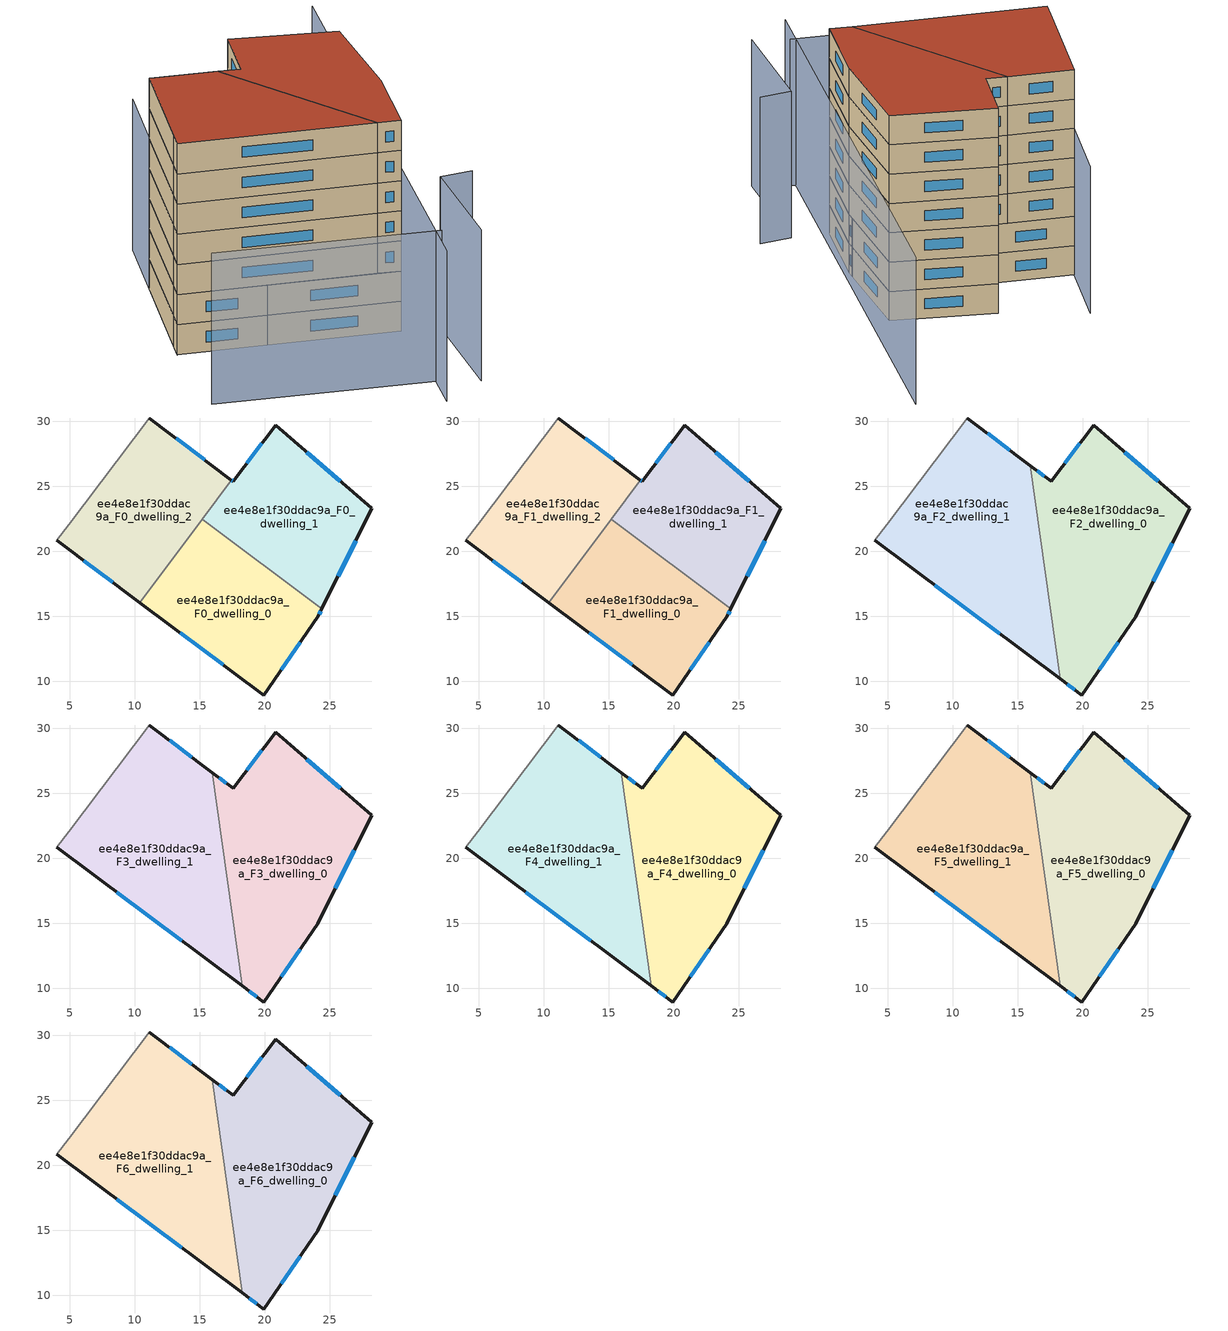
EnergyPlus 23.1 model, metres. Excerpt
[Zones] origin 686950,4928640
ee4e8e1f30ddac9a_F0_dwelling_0
 floor ground (EU_floor_Construction): 24.4,15.58 24.09,14.97 19.92,8.95 10.39,16.06 15.17,22.46 z0
 wall outside (EU_wall_Construction): 10.39,16.06 19.92,8.95 24.09,14.97 24.4,15.58 z0:3
 wall to ee4e8e1f30ddac9a_F0_dwelling_1 (EU_wall_Construction): 24.4,15.58 15.17,22.46 z0:3
 wall to ee4e8e1f30ddac9a_F0_dwelling_2 (EU_wall_Construction): 15.17,22.46 10.39,16.06 z0:3
 window (EU_Window_Construction): 13.49,13.75 16.82,11.26 / 24.19,15.17 24.3,15.38 / 21.28,10.91 22.74,13.01 z0.98:2.02
ee4e8e1f30ddac9a_F0_dwelling_1
 floor ground (EU_floor_Construction): 28.24,23.34 24.4,15.58 15.17,22.46 17.43,25.49 17.56,25.4 20.83,29.72 z0
 wall outside (EU_wall_Construction): 24.4,15.58 28.24,23.34 20.83,29.72 17.56,25.4 17.43,25.49 z0:3
 wall to ee4e8e1f30ddac9a_F0_dwelling_2 (EU_wall_Construction): 17.43,25.49 15.17,22.47 z0:3
 window (EU_Window_Construction): 17.52,25.43 17.47,25.46 / 19.76,28.31 18.62,26.8 / 25.83,25.41 23.24,27.64 / 25.64,18.1 26.99,20.81 z0.98:2.02
ee4e8e1f30ddac9a_F0_dwelling_2
 floor ground (EU_floor_Construction): 17.43,25.49 10.39,16.06 3.99,20.85 4.9,22.06 11.12,30.27 z0
 wall outside (EU_wall_Construction): 17.43,25.49 11.12,30.27 / 3.99,20.85 10.39,16.06 z0:3
 wall adiabatic (EU_wall_Construction): 11.12,30.27 4.9,22.06 3.99,20.85 z0:3
 window (EU_Window_Construction): 15.38,27.04 13.17,28.71 / 6.07,19.29 8.31,17.62 z0.98:2.02
ee4e8e1f30ddac9a_F1_dwelling_0
 floor to ee4e8e1f30ddac9a_F0_dwelling_0 (EU_floor_Construction): 24.4,15.58 24.09,14.97 19.92,8.95 10.39,16.06 15.17,22.46 z3
 wall outside (EU_wall_Construction): 10.39,16.06 19.92,8.95 24.09,14.97 24.4,15.58 z3:6
 wall to ee4e8e1f30ddac9a_F1_dwelling_1 (EU_wall_Construction): 24.4,15.58 15.17,22.46 z3:6
 wall to ee4e8e1f30ddac9a_F1_dwelling_2 (EU_wall_Construction): 15.17,22.46 10.39,16.06 z3:6
 window (EU_Window_Construction): 13.49,13.75 16.82,11.26 / 24.19,15.17 24.3,15.38 / 21.28,10.91 22.74,13.01 z3.98:5.02
 ceiling adiabatic (EU_roof_Construction): 18.25,10.19 16.7,21.33 15.17,22.46 10.39,16.06 z6
ee4e8e1f30ddac9a_F1_dwelling_1
 floor to ee4e8e1f30ddac9a_F0_dwelling_1 (EU_floor_Construction): 28.24,23.34 24.4,15.58 15.17,22.46 17.43,25.49 17.56,25.4 20.83,29.72 z3
 wall outside (EU_wall_Construction): 24.4,15.58 28.24,23.34 20.83,29.72 17.56,25.4 17.43,25.49 z3:6
 wall to ee4e8e1f30ddac9a_F1_dwelling_2 (EU_wall_Construction): 17.43,25.49 15.17,22.47 z3:6
 window (EU_Window_Construction): 17.52,25.43 17.47,25.46 / 19.76,28.31 18.62,26.8 / 25.83,25.41 23.24,27.64 / 25.64,18.1 26.99,20.81 z3.98:5.02
 ceiling adiabatic (EU_roof_Construction): 16.7,21.33 16.33,24.01 15.17,22.46 z6
ee4e8e1f30ddac9a_F1_dwelling_2
 floor to ee4e8e1f30ddac9a_F0_dwelling_2 (EU_floor_Construction): 17.43,25.49 10.39,16.06 3.99,20.85 4.9,22.06 11.12,30.27 z3
 wall outside (EU_wall_Construction): 17.43,25.49 11.12,30.27 / 3.99,20.85 10.39,16.06 z3:6
 wall adiabatic (EU_wall_Construction): 11.12,30.27 4.9,22.06 3.99,20.85 z3:6
 window (EU_Window_Construction): 15.38,27.04 13.17,28.71 / 6.07,19.29 8.31,17.62 z3.98:5.02
ee4e8e1f30ddac9a_F2_dwelling_0
 floor to ee4e8e1f30ddac9a_F1_dwelling_0 (EU_floor_Construction): 24.4,15.58 24.09,14.97 19.92,8.95 18.25,10.19 16.7,21.33 z6
 floor to ee4e8e1f30ddac9a_F1_dwelling_1 (EU_floor_Construction): 28.24,23.34 24.4,15.58 16.7,21.33 16.33,24.01 17.43,25.49 17.56,25.4 20.83,29.72 z6
 floor to ee4e8e1f30ddac9a_F1_dwelling_2 (EU_floor_Construction): 17.43,25.49 16.33,24.01 15.96,26.6 z6
 wall outside (EU_wall_Construction): 18.25,10.19 19.92,8.95 24.09,14.97 28.24,23.34 20.83,29.72 17.56,25.4 15.96,26.6 z6:9
 wall to ee4e8e1f30ddac9a_F2_dwelling_1 (EU_wall_Construction): 15.96,26.6 18.25,10.19 z6:9
 window (EU_Window_Construction): 21.28,10.91 22.74,13.01 / 18.79,9.79 19.37,9.35 / 17.04,25.79 16.48,26.21 / 19.76,28.31 18.62,26.8 / 25.83,25.41 23.24,27.64 / 25.44,17.69 26.89,20.62 z6.98:8.02
ee4e8e1f30ddac9a_F2_dwelling_1
 floor to ee4e8e1f30ddac9a_F1_dwelling_2 (EU_floor_Construction): 15.96,26.6 16.33,24.01 10.39,16.06 3.99,20.85 4.9,22.06 11.12,30.27 z6
 floor adiabatic (EU_floor_Construction): 16.33,24.01 18.25,10.19 10.39,16.06 z6
 wall outside (EU_wall_Construction): 15.96,26.6 11.12,30.27 / 3.99,20.85 18.25,10.19 z6:9
 wall adiabatic (EU_wall_Construction): 11.12,30.27 4.9,22.06 3.99,20.85 z6:9
 window (EU_Window_Construction): 14.39,27.79 12.69,29.08 / 8.63,17.38 13.61,13.66 z6.98:8.02
ee4e8e1f30ddac9a_F3_dwelling_0
 floor to ee4e8e1f30ddac9a_F2_dwelling_0 (EU_floor_Construction): 28.24,23.34 24.09,14.97 19.92,8.95 18.25,10.19 15.96,26.6 17.56,25.4 20.83,29.72 z9
 wall outside (EU_wall_Construction): 18.25,10.19 19.92,8.95 24.09,14.97 28.24,23.34 20.83,29.72 17.56,25.4 15.96,26.6 z9:12
 wall to ee4e8e1f30ddac9a_F3_dwelling_1 (EU_wall_Construction): 15.96,26.6 18.25,10.19 z9:12
 window (EU_Window_Construction): 21.28,10.91 22.74,13.01 / 18.79,9.79 19.37,9.35 / 17.04,25.79 16.48,26.21 / 19.76,28.31 18.62,26.8 / 25.83,25.41 23.24,27.64 / 25.44,17.69 26.89,20.62 z9.98:11.02
ee4e8e1f30ddac9a_F3_dwelling_1
 floor to ee4e8e1f30ddac9a_F2_dwelling_1 (EU_floor_Construction): 15.96,26.6 18.25,10.19 3.99,20.85 4.9,22.06 11.12,30.27 z9
 wall outside (EU_wall_Construction): 15.96,26.6 11.12,30.27 / 3.99,20.85 18.25,10.19 z9:12
 wall adiabatic (EU_wall_Construction): 11.12,30.27 4.9,22.06 3.99,20.85 z9:12
 window (EU_Window_Construction): 14.39,27.79 12.69,29.08 / 8.63,17.38 13.61,13.66 z9.98:11.02
ee4e8e1f30ddac9a_F4_dwelling_0
 floor to ee4e8e1f30ddac9a_F3_dwelling_0 (EU_floor_Construction): 28.24,23.34 24.09,14.97 19.92,8.95 18.25,10.19 15.96,26.6 17.56,25.4 20.83,29.72 z12
 wall outside (EU_wall_Construction): 18.25,10.19 19.92,8.95 24.09,14.97 28.24,23.34 20.83,29.72 17.56,25.4 15.96,26.6 z12:15
 wall to ee4e8e1f30ddac9a_F4_dwelling_1 (EU_wall_Construction): 15.96,26.6 18.25,10.19 z12:15
 window (EU_Window_Construction): 21.28,10.91 22.74,13.01 / 18.79,9.79 19.37,9.35 / 17.04,25.79 16.48,26.21 / 19.76,28.31 18.62,26.8 / 25.83,25.41 23.24,27.64 / 25.44,17.69 26.89,20.62 z12.98:14.02
ee4e8e1f30ddac9a_F4_dwelling_1
 floor to ee4e8e1f30ddac9a_F3_dwelling_1 (EU_floor_Construction): 15.96,26.6 18.25,10.19 3.99,20.85 4.9,22.06 11.12,30.27 z12
 wall outside (EU_wall_Construction): 15.96,26.6 11.12,30.27 / 3.99,20.85 18.25,10.19 z12:15
 wall adiabatic (EU_wall_Construction): 11.12,30.27 4.9,22.06 3.99,20.85 z12:15
 window (EU_Window_Construction): 14.39,27.79 12.69,29.08 / 8.63,17.38 13.61,13.66 z12.98:14.02
ee4e8e1f30ddac9a_F5_dwelling_0
 floor to ee4e8e1f30ddac9a_F4_dwelling_0 (EU_floor_Construction): 28.24,23.34 24.09,14.97 19.92,8.95 18.25,10.19 15.96,26.6 17.56,25.4 20.83,29.72 z15
 wall outside (EU_wall_Construction): 18.25,10.19 19.92,8.95 24.09,14.97 28.24,23.34 20.83,29.72 17.56,25.4 15.96,26.6 z15:18
 wall to ee4e8e1f30ddac9a_F5_dwelling_1 (EU_wall_Construction): 15.96,26.6 18.25,10.19 z15:18
 window (EU_Window_Construction): 21.28,10.91 22.74,13.01 / 18.79,9.79 19.37,9.35 / 17.04,25.79 16.48,26.21 / 19.76,28.31 18.62,26.8 / 25.83,25.41 23.24,27.64 / 25.44,17.69 26.89,20.62 z15.98:17.02
ee4e8e1f30ddac9a_F5_dwelling_1
 floor to ee4e8e1f30ddac9a_F4_dwelling_1 (EU_floor_Construction): 15.96,26.6 18.25,10.19 3.99,20.85 4.9,22.06 11.12,30.27 z15
 wall outside (EU_wall_Construction): 15.96,26.6 11.12,30.27 / 3.99,20.85 18.25,10.19 z15:18
 wall adiabatic (EU_wall_Construction): 11.12,30.27 4.9,22.06 3.99,20.85 z15:18
 window (EU_Window_Construction): 14.39,27.79 12.69,29.08 / 8.63,17.38 13.61,13.66 z15.98:17.02
ee4e8e1f30ddac9a_F6_dwelling_0
 floor to ee4e8e1f30ddac9a_F5_dwelling_0 (EU_floor_Construction): 28.24,23.34 24.09,14.97 19.92,8.95 18.25,10.19 15.96,26.6 17.56,25.4 20.83,29.72 z18
 wall outside (EU_wall_Construction): 18.25,10.19 19.92,8.95 24.09,14.97 28.24,23.34 20.83,29.72 17.56,25.4 15.96,26.6 z18:21
 wall to ee4e8e1f30ddac9a_F6_dwelling_1 (EU_wall_Construction): 15.96,26.6 18.25,10.19 z18:21
 window (EU_Window_Construction): 21.28,10.91 22.74,13.01 / 18.79,9.79 19.37,9.35 / 17.04,25.79 16.48,26.21 / 19.76,28.31 18.62,26.8 / 25.83,25.41 23.24,27.64 / 25.44,17.69 26.89,20.62 z18.98:20.02
 roof outside (EU_roof_Construction): 24.09,14.97 28.24,23.34 20.83,29.72 17.56,25.4 15.96,26.6 18.25,10.19 19.92,8.95 z21
ee4e8e1f30ddac9a_F6_dwelling_1
 floor to ee4e8e1f30ddac9a_F5_dwelling_1 (EU_floor_Construction): 15.96,26.6 18.25,10.19 3.99,20.85 4.9,22.06 11.12,30.27 z18
 wall outside (EU_wall_Construction): 15.96,26.6 11.12,30.27 / 3.99,20.85 18.25,10.19 z18:21
 wall adiabatic (EU_wall_Construction): 11.12,30.27 4.9,22.06 3.99,20.85 z18:21
 window (EU_Window_Construction): 14.39,27.79 12.69,29.08 / 8.63,17.38 13.61,13.66 z18.98:20.02
 roof outside (EU_roof_Construction): 18.25,10.19 15.96,26.6 11.12,30.27 4.9,22.06 3.99,20.85 z21
shading: 13.2,-2.14 38.06,35.04 / -0.56,12.89 15.62,0.56 / 17.92,-2 22.66,6.86 / 22.66,6.86 25.26,5.47 / 15.39,35.92 3.97,20.83 z0:15
[Building]
EU S2 Campaign: North Axis=0; Terrain=City; Solar Distribution=FullExterior
[Site:Location]
Bologna: Latitude=44.5; Longitude=11.25; Time Zone=1; Elevation=37
[SizingPeriod:WeatherFileDays]
AnnualSizingPeriod: Begin Month=1; Begin Day of Month=1; End Month=12; End Day of Month=31; Day of Week for Start Day=Monday; Use Weather File Daylight Saving Period=No; Use Weather File Rain and Snow Indicators=No
[MATERIAL]
EU_InternalMass_Material: Roughness=MediumRough; Thickness=0.1; Conductivity=1; Density=1800; Specific Heat=900; Thermal Absorptance=0.9; Solar Absorptance=0.7; Visible Absorptance=0.7
[MATERIAL:NOMASS] Roughness=MediumRough; Thermal Absorptance=0.9; Solar Absorptance=0.7; Visible Absorptance=0.7
Name | Thermal Resistance
EU_wall_NoMass | 0.905828
EU_roof_NoMass | 0.37593
EU_floor_NoMass | 0.67114
[WINDOWMATERIAL:SIMPLEGLAZINGSYSTEM]
EU_Window_SimpleGlazing: UFactor=4.52486; Solar Heat Gain Coefficient=0.85; Visible Transmittance=0.85
[CONSTRUCTION]
EU_wall_Construction: EU_wall_NoMass
EU_roof_Construction: EU_roof_NoMass
EU_floor_Construction: EU_floor_NoMass
EU_InternalMass_Construction: EU_InternalMass_Material
EU_Window_Construction: EU_Window_SimpleGlazing
[ZONE] Type=1; Multiplier=1; Ceiling Height=autocalculate; Floor Area=autocalculate; Part of Total Floor Area=Yes
Name | Volume
ee4e8e1f30ddac9a_F0_dwelling_0; ee4e8e1f30ddac9a_F1_dwelling_0 | 281.567
ee4e8e1f30ddac9a_F2_dwelling_0; ee4e8e1f30ddac9a_F3_dwelling_0; ee4e8e1f30ddac9a_F4_dwelling_0; ee4e8e1f30ddac9a_F5_dwelling_0; ee4e8e1f30ddac9a_F6_dwelling_0 | 422.361
ee4e8e1f30ddac9a_F0_dwelling_1; ee4e8e1f30ddac9a_F1_dwelling_1 | 281.575
ee4e8e1f30ddac9a_F2_dwelling_1; ee4e8e1f30ddac9a_F3_dwelling_1; ee4e8e1f30ddac9a_F4_dwelling_1; ee4e8e1f30ddac9a_F5_dwelling_1; ee4e8e1f30ddac9a_F6_dwelling_1 | 422.378
ee4e8e1f30ddac9a_F0_dwelling_2; ee4e8e1f30ddac9a_F1_dwelling_2 | 281.585
[INTERNALMASS] Construction=EU_InternalMass_Construction
Name | Zone or ZoneList | Surface Area
ee4e8e1f30ddac9a_F0_dwelling_0_EU_InternalMass | ee4e8e1f30ddac9a_F0_dwelling_0 | 93.8576
ee4e8e1f30ddac9a_F0_dwelling_1_EU_InternalMass | ee4e8e1f30ddac9a_F0_dwelling_1 | 93.8593
ee4e8e1f30ddac9a_F0_dwelling_2_EU_InternalMass | ee4e8e1f30ddac9a_F0_dwelling_2 | 93.8616
ee4e8e1f30ddac9a_F1_dwelling_0_EU_InternalMass | ee4e8e1f30ddac9a_F1_dwelling_0 | 93.8576
ee4e8e1f30ddac9a_F1_dwelling_1_EU_InternalMass | ee4e8e1f30ddac9a_F1_dwelling_1 | 93.8593
ee4e8e1f30ddac9a_F1_dwelling_2_EU_InternalMass | ee4e8e1f30ddac9a_F1_dwelling_2 | 93.8616
ee4e8e1f30ddac9a_F2_dwelling_0_EU_InternalMass | ee4e8e1f30ddac9a_F2_dwelling_0 | 140.787
ee4e8e1f30ddac9a_F2_dwelling_1_EU_InternalMass | ee4e8e1f30ddac9a_F2_dwelling_1 | 140.793
ee4e8e1f30ddac9a_F3_dwelling_0_EU_InternalMass | ee4e8e1f30ddac9a_F3_dwelling_0 | 140.787
ee4e8e1f30ddac9a_F3_dwelling_1_EU_InternalMass | ee4e8e1f30ddac9a_F3_dwelling_1 | 140.793
ee4e8e1f30ddac9a_F4_dwelling_0_EU_InternalMass | ee4e8e1f30ddac9a_F4_dwelling_0 | 140.787
ee4e8e1f30ddac9a_F4_dwelling_1_EU_InternalMass | ee4e8e1f30ddac9a_F4_dwelling_1 | 140.793
ee4e8e1f30ddac9a_F5_dwelling_0_EU_InternalMass | ee4e8e1f30ddac9a_F5_dwelling_0 | 140.787
ee4e8e1f30ddac9a_F5_dwelling_1_EU_InternalMass | ee4e8e1f30ddac9a_F5_dwelling_1 | 140.793
ee4e8e1f30ddac9a_F6_dwelling_0_EU_InternalMass | ee4e8e1f30ddac9a_F6_dwelling_0 | 140.787
ee4e8e1f30ddac9a_F6_dwelling_1_EU_InternalMass | ee4e8e1f30ddac9a_F6_dwelling_1 | 140.793
[OTHEREQUIPMENT] Fuel Type=Electricity; Design Level Calculation Method=Watts/Area; Power per Zone Floor Area=1; Fraction Latent=0; Fraction Radiant=0; Fraction Lost=0; Carbon Dioxide Generation Rate=0; EndUse Subcategory=EU_Step8_InternalGains
Name | Zone or ZoneList or Space or SpaceList | Schedule
EU_Step8_InternalGain_ee4e8e1f30ddac9a_F0_dwelling_0_f000 | ee4e8e1f30ddac9a_F0_dwelling_0 | EU_Step8_GainSchedule_ee4e8e1f30ddac9a_F0_dwelling_0_f000
EU_Step8_InternalGain_ee4e8e1f30ddac9a_F0_dwelling_1_f000 | ee4e8e1f30ddac9a_F0_dwelling_1 | EU_Step8_GainSchedule_ee4e8e1f30ddac9a_F0_dwelling_1_f000
EU_Step8_InternalGain_ee4e8e1f30ddac9a_F0_dwelling_2_f000 | ee4e8e1f30ddac9a_F0_dwelling_2 | EU_Step8_GainSchedule_ee4e8e1f30ddac9a_F0_dwelling_2_f000
EU_Step8_InternalGain_ee4e8e1f30ddac9a_F1_dwelling_0_f000 | ee4e8e1f30ddac9a_F1_dwelling_0 | EU_Step8_GainSchedule_ee4e8e1f30ddac9a_F1_dwelling_0_f000
EU_Step8_InternalGain_ee4e8e1f30ddac9a_F1_dwelling_1_f000 | ee4e8e1f30ddac9a_F1_dwelling_1 | EU_Step8_GainSchedule_ee4e8e1f30ddac9a_F1_dwelling_1_f000
EU_Step8_InternalGain_ee4e8e1f30ddac9a_F1_dwelling_2_f000 | ee4e8e1f30ddac9a_F1_dwelling_2 | EU_Step8_GainSchedule_ee4e8e1f30ddac9a_F1_dwelling_2_f000
EU_Step8_InternalGain_ee4e8e1f30ddac9a_F2_dwelling_0_f000 | ee4e8e1f30ddac9a_F2_dwelling_0 | EU_Step8_GainSchedule_ee4e8e1f30ddac9a_F2_dwelling_0_f000
EU_Step8_InternalGain_ee4e8e1f30ddac9a_F2_dwelling_1_f000 | ee4e8e1f30ddac9a_F2_dwelling_1 | EU_Step8_GainSchedule_ee4e8e1f30ddac9a_F2_dwelling_1_f000
EU_Step8_InternalGain_ee4e8e1f30ddac9a_F3_dwelling_0_f000 | ee4e8e1f30ddac9a_F3_dwelling_0 | EU_Step8_GainSchedule_ee4e8e1f30ddac9a_F3_dwelling_0_f000
EU_Step8_InternalGain_ee4e8e1f30ddac9a_F3_dwelling_1_f000 | ee4e8e1f30ddac9a_F3_dwelling_1 | EU_Step8_GainSchedule_ee4e8e1f30ddac9a_F3_dwelling_1_f000
EU_Step8_InternalGain_ee4e8e1f30ddac9a_F4_dwelling_0_f000 | ee4e8e1f30ddac9a_F4_dwelling_0 | EU_Step8_GainSchedule_ee4e8e1f30ddac9a_F4_dwelling_0_f000
EU_Step8_InternalGain_ee4e8e1f30ddac9a_F4_dwelling_1_f000 | ee4e8e1f30ddac9a_F4_dwelling_1 | EU_Step8_GainSchedule_ee4e8e1f30ddac9a_F4_dwelling_1_f000
EU_Step8_InternalGain_ee4e8e1f30ddac9a_F5_dwelling_0_f000 | ee4e8e1f30ddac9a_F5_dwelling_0 | EU_Step8_GainSchedule_ee4e8e1f30ddac9a_F5_dwelling_0_f000
EU_Step8_InternalGain_ee4e8e1f30ddac9a_F5_dwelling_1_f000 | ee4e8e1f30ddac9a_F5_dwelling_1 | EU_Step8_GainSchedule_ee4e8e1f30ddac9a_F5_dwelling_1_f000
EU_Step8_InternalGain_ee4e8e1f30ddac9a_F6_dwelling_0_f000 | ee4e8e1f30ddac9a_F6_dwelling_0 | EU_Step8_GainSchedule_ee4e8e1f30ddac9a_F6_dwelling_0_f000
EU_Step8_InternalGain_ee4e8e1f30ddac9a_F6_dwelling_1_f000 | ee4e8e1f30ddac9a_F6_dwelling_1 | EU_Step8_GainSchedule_ee4e8e1f30ddac9a_F6_dwelling_1_f000
[ZONEVENTILATION:DESIGNFLOWRATE] Schedule=EU_AlwaysOn; Design Flow Rate Calculation Method=AirChanges/Hour; Air Changes per Hour=0.73129; Ventilation Type=Natural; Fan Pressure Rise=0; Fan Total Efficiency=1; Constant Term Coefficient=1; Temperature Term Coefficient=0; Velocity Term Coefficient=0; Velocity Squared Term Coefficient=0; Minimum Indoor Temperature=-100; Maximum Indoor Temperature=100; Delta Temperature=-100; Minimum Outdoor Temperature=-100; Maximum Outdoor Temperature=100; Maximum Wind Speed=40
Name | Zone or ZoneList or Space or SpaceList
EU_ConstantAir_ee4e8e1f30ddac9a_F0_dwelling_0 | ee4e8e1f30ddac9a_F0_dwelling_0
EU_ConstantAir_ee4e8e1f30ddac9a_F0_dwelling_1 | ee4e8e1f30ddac9a_F0_dwelling_1
EU_ConstantAir_ee4e8e1f30ddac9a_F0_dwelling_2 | ee4e8e1f30ddac9a_F0_dwelling_2
EU_ConstantAir_ee4e8e1f30ddac9a_F1_dwelling_0 | ee4e8e1f30ddac9a_F1_dwelling_0
EU_ConstantAir_ee4e8e1f30ddac9a_F1_dwelling_1 | ee4e8e1f30ddac9a_F1_dwelling_1
EU_ConstantAir_ee4e8e1f30ddac9a_F1_dwelling_2 | ee4e8e1f30ddac9a_F1_dwelling_2
EU_ConstantAir_ee4e8e1f30ddac9a_F2_dwelling_0 | ee4e8e1f30ddac9a_F2_dwelling_0
EU_ConstantAir_ee4e8e1f30ddac9a_F2_dwelling_1 | ee4e8e1f30ddac9a_F2_dwelling_1
EU_ConstantAir_ee4e8e1f30ddac9a_F3_dwelling_0 | ee4e8e1f30ddac9a_F3_dwelling_0
EU_ConstantAir_ee4e8e1f30ddac9a_F3_dwelling_1 | ee4e8e1f30ddac9a_F3_dwelling_1
EU_ConstantAir_ee4e8e1f30ddac9a_F4_dwelling_0 | ee4e8e1f30ddac9a_F4_dwelling_0
EU_ConstantAir_ee4e8e1f30ddac9a_F4_dwelling_1 | ee4e8e1f30ddac9a_F4_dwelling_1
EU_ConstantAir_ee4e8e1f30ddac9a_F5_dwelling_0 | ee4e8e1f30ddac9a_F5_dwelling_0
EU_ConstantAir_ee4e8e1f30ddac9a_F5_dwelling_1 | ee4e8e1f30ddac9a_F5_dwelling_1
EU_ConstantAir_ee4e8e1f30ddac9a_F6_dwelling_0 | ee4e8e1f30ddac9a_F6_dwelling_0
EU_ConstantAir_ee4e8e1f30ddac9a_F6_dwelling_1 | ee4e8e1f30ddac9a_F6_dwelling_1
[HVACTEMPLATE:THERMOSTAT] Constant Heating Setpoint=20; Constant Cooling Setpoint=50
EU_HeatOnly_ee4e8e1f30ddac9a_F0_dwelling_0; EU_HeatOnly_ee4e8e1f30ddac9a_F0_dwelling_1; EU_HeatOnly_ee4e8e1f30ddac9a_F0_dwelling_2; EU_HeatOnly_ee4e8e1f30ddac9a_F1_dwelling_0; EU_HeatOnly_ee4e8e1f30ddac9a_F1_dwelling_1; EU_HeatOnly_ee4e8e1f30ddac9a_F1_dwelling_2; EU_HeatOnly_ee4e8e1f30ddac9a_F2_dwelling_0; EU_HeatOnly_ee4e8e1f30ddac9a_F2_dwelling_1; EU_HeatOnly_ee4e8e1f30ddac9a_F3_dwelling_0; EU_HeatOnly_ee4e8e1f30ddac9a_F3_dwelling_1; EU_HeatOnly_ee4e8e1f30ddac9a_F4_dwelling_0; EU_HeatOnly_ee4e8e1f30ddac9a_F4_dwelling_1; EU_HeatOnly_ee4e8e1f30ddac9a_F5_dwelling_0; EU_HeatOnly_ee4e8e1f30ddac9a_F5_dwelling_1; EU_HeatOnly_ee4e8e1f30ddac9a_F6_dwelling_0; EU_HeatOnly_ee4e8e1f30ddac9a_F6_dwelling_1
[HVACTEMPLATE:ZONE:IDEALLOADSAIRSYSTEM] System Availability Schedule=EU_AlwaysOn; Maximum Heating Supply Air Temperature=50; Minimum Cooling Supply Air Temperature=13; Maximum Heating Supply Air Humidity Ratio=0.0156; Minimum Cooling Supply Air Humidity Ratio=0.0077; Heating Limit=NoLimit; Cooling Limit=NoLimit; Heating Availability Schedule=EU_AlwaysOn; Cooling Availability Schedule=EU_CoolingOff; Dehumidification Control Type=ConstantSensibleHeatRatio; Cooling Sensible Heat Ratio=0.7; Dehumidification Setpoint=60; Humidification Control Type=None; Humidification Setpoint=30; Outdoor Air Method=None; Outdoor Air Flow Rate per Person=0.00944; Outdoor Air Flow Rate per Zone Floor Area=0; Outdoor Air Flow Rate per Zone=0; Demand Controlled Ventilation Type=None; Outdoor Air Economizer Type=NoEconomizer; Heat Recovery Type=None; Sensible Heat Recovery Effectiveness=0.7; Latent Heat Recovery Effectiveness=0.65
Name | Template Thermostat
ee4e8e1f30ddac9a_F0_dwelling_0 | EU_HeatOnly_ee4e8e1f30ddac9a_F0_dwelling_0
ee4e8e1f30ddac9a_F0_dwelling_1 | EU_HeatOnly_ee4e8e1f30ddac9a_F0_dwelling_1
ee4e8e1f30ddac9a_F0_dwelling_2 | EU_HeatOnly_ee4e8e1f30ddac9a_F0_dwelling_2
ee4e8e1f30ddac9a_F1_dwelling_0 | EU_HeatOnly_ee4e8e1f30ddac9a_F1_dwelling_0
ee4e8e1f30ddac9a_F1_dwelling_1 | EU_HeatOnly_ee4e8e1f30ddac9a_F1_dwelling_1
ee4e8e1f30ddac9a_F1_dwelling_2 | EU_HeatOnly_ee4e8e1f30ddac9a_F1_dwelling_2
ee4e8e1f30ddac9a_F2_dwelling_0 | EU_HeatOnly_ee4e8e1f30ddac9a_F2_dwelling_0
ee4e8e1f30ddac9a_F2_dwelling_1 | EU_HeatOnly_ee4e8e1f30ddac9a_F2_dwelling_1
ee4e8e1f30ddac9a_F3_dwelling_0 | EU_HeatOnly_ee4e8e1f30ddac9a_F3_dwelling_0
ee4e8e1f30ddac9a_F3_dwelling_1 | EU_HeatOnly_ee4e8e1f30ddac9a_F3_dwelling_1
ee4e8e1f30ddac9a_F4_dwelling_0 | EU_HeatOnly_ee4e8e1f30ddac9a_F4_dwelling_0
ee4e8e1f30ddac9a_F4_dwelling_1 | EU_HeatOnly_ee4e8e1f30ddac9a_F4_dwelling_1
ee4e8e1f30ddac9a_F5_dwelling_0 | EU_HeatOnly_ee4e8e1f30ddac9a_F5_dwelling_0
ee4e8e1f30ddac9a_F5_dwelling_1 | EU_HeatOnly_ee4e8e1f30ddac9a_F5_dwelling_1
ee4e8e1f30ddac9a_F6_dwelling_0 | EU_HeatOnly_ee4e8e1f30ddac9a_F6_dwelling_0
ee4e8e1f30ddac9a_F6_dwelling_1 | EU_HeatOnly_ee4e8e1f30ddac9a_F6_dwelling_1
[SIZING:ZONE] Zone Cooling Design Supply Air Temperature Input Method=SupplyAirTemperature; Zone Cooling Design Supply Air Temperature=13; Zone Heating Design Supply Air Temperature Input Method=SupplyAirTemperature; Zone Heating Design Supply Air Temperature=50; Zone Cooling Design Supply Air Humidity Ratio=0.008; Zone Heating Design Supply Air Humidity Ratio=0.008; Cooling Design Air Flow Method=DesignDay; Cooling Design Air Flow Rate=0; Cooling Minimum Air Flow per Zone Floor Area=0.000762; Cooling Minimum Air Flow=0; Cooling Minimum Air Flow Fraction=0.2; Heating Design Air Flow Method=DesignDay; Heating Design Air Flow Rate=0; Heating Maximum Air Flow per Zone Floor Area=0.002032; Heating Maximum Air Flow=0.141576; Heating Maximum Air Flow Fraction=0.3; Account for Dedicated Outdoor Air System=No; Dedicated Outdoor Air System Control Strategy=NeutralSupplyAir; Dedicated Outdoor Air Low Setpoint Temperature for Design=autosize; Dedicated Outdoor Air High Setpoint Temperature for Design=autosize; Zone Load Sizing Method=Sensible Load Only No Latent Load; Zone Latent Cooling Design Supply Air Humidity Ratio Input Method=HumidityRatioDifference; Zone Cooling Design Supply Air Humidity Ratio Difference=0.005; Zone Latent Heating Design Supply Air Humidity Ratio Input Method=HumidityRatioDifference; Zone Humidification Design Supply Air Humidity Ratio Difference=0.005
ee4e8e1f30ddac9a_F0_dwelling_0; ee4e8e1f30ddac9a_F0_dwelling_1; ee4e8e1f30ddac9a_F0_dwelling_2; ee4e8e1f30ddac9a_F1_dwelling_0; ee4e8e1f30ddac9a_F1_dwelling_1; ee4e8e1f30ddac9a_F1_dwelling_2; ee4e8e1f30ddac9a_F2_dwelling_0; ee4e8e1f30ddac9a_F2_dwelling_1; ee4e8e1f30ddac9a_F3_dwelling_0; ee4e8e1f30ddac9a_F3_dwelling_1; ee4e8e1f30ddac9a_F4_dwelling_0; ee4e8e1f30ddac9a_F4_dwelling_1; ee4e8e1f30ddac9a_F5_dwelling_0; ee4e8e1f30ddac9a_F5_dwelling_1; ee4e8e1f30ddac9a_F6_dwelling_0; ee4e8e1f30ddac9a_F6_dwelling_1
[SCHEDULE:CONSTANT]
Name | Hourly Value
EU_AlwaysOn | 1
EU_CoolingOff | 0
[SCHEDULE:FILE] Column Number=1; Rows to Skip at Top=0; Number of Hours of Data=8760; Column Separator=Comma; Interpolate to Timestep=No; Minutes per Item=60; Adjust Schedule for Daylight Savings=Yes
Name | File
EU_Step8_GainSchedule_ee4e8e1f30ddac9a_F0_dwelling_0_f000 | ../../schedules/ee4e8e1f30ddac9a/ee4e8e1f30ddac9a_F0_dwelling_0_f000_gain.csv
EU_Step8_GainSchedule_ee4e8e1f30ddac9a_F0_dwelling_1_f000 | ../../schedules/ee4e8e1f30ddac9a/ee4e8e1f30ddac9a_F0_dwelling_1_f000_gain.csv
EU_Step8_GainSchedule_ee4e8e1f30ddac9a_F0_dwelling_2_f000 | ../../schedules/ee4e8e1f30ddac9a/ee4e8e1f30ddac9a_F0_dwelling_2_f000_gain.csv
EU_Step8_GainSchedule_ee4e8e1f30ddac9a_F1_dwelling_0_f000 | ../../schedules/ee4e8e1f30ddac9a/ee4e8e1f30ddac9a_F1_dwelling_0_f000_gain.csv
EU_Step8_GainSchedule_ee4e8e1f30ddac9a_F1_dwelling_1_f000 | ../../schedules/ee4e8e1f30ddac9a/ee4e8e1f30ddac9a_F1_dwelling_1_f000_gain.csv
EU_Step8_GainSchedule_ee4e8e1f30ddac9a_F1_dwelling_2_f000 | ../../schedules/ee4e8e1f30ddac9a/ee4e8e1f30ddac9a_F1_dwelling_2_f000_gain.csv
EU_Step8_GainSchedule_ee4e8e1f30ddac9a_F2_dwelling_0_f000 | ../../schedules/ee4e8e1f30ddac9a/ee4e8e1f30ddac9a_F2_dwelling_0_f000_gain.csv
EU_Step8_GainSchedule_ee4e8e1f30ddac9a_F2_dwelling_1_f000 | ../../schedules/ee4e8e1f30ddac9a/ee4e8e1f30ddac9a_F2_dwelling_1_f000_gain.csv
EU_Step8_GainSchedule_ee4e8e1f30ddac9a_F3_dwelling_0_f000 | ../../schedules/ee4e8e1f30ddac9a/ee4e8e1f30ddac9a_F3_dwelling_0_f000_gain.csv
EU_Step8_GainSchedule_ee4e8e1f30ddac9a_F3_dwelling_1_f000 | ../../schedules/ee4e8e1f30ddac9a/ee4e8e1f30ddac9a_F3_dwelling_1_f000_gain.csv
EU_Step8_GainSchedule_ee4e8e1f30ddac9a_F4_dwelling_0_f000 | ../../schedules/ee4e8e1f30ddac9a/ee4e8e1f30ddac9a_F4_dwelling_0_f000_gain.csv
EU_Step8_GainSchedule_ee4e8e1f30ddac9a_F4_dwelling_1_f000 | ../../schedules/ee4e8e1f30ddac9a/ee4e8e1f30ddac9a_F4_dwelling_1_f000_gain.csv
EU_Step8_GainSchedule_ee4e8e1f30ddac9a_F5_dwelling_0_f000 | ../../schedules/ee4e8e1f30ddac9a/ee4e8e1f30ddac9a_F5_dwelling_0_f000_gain.csv
EU_Step8_GainSchedule_ee4e8e1f30ddac9a_F5_dwelling_1_f000 | ../../schedules/ee4e8e1f30ddac9a/ee4e8e1f30ddac9a_F5_dwelling_1_f000_gain.csv
EU_Step8_GainSchedule_ee4e8e1f30ddac9a_F6_dwelling_0_f000 | ../../schedules/ee4e8e1f30ddac9a/ee4e8e1f30ddac9a_F6_dwelling_0_f000_gain.csv
EU_Step8_GainSchedule_ee4e8e1f30ddac9a_F6_dwelling_1_f000 | ../../schedules/ee4e8e1f30ddac9a/ee4e8e1f30ddac9a_F6_dwelling_1_f000_gain.csv
